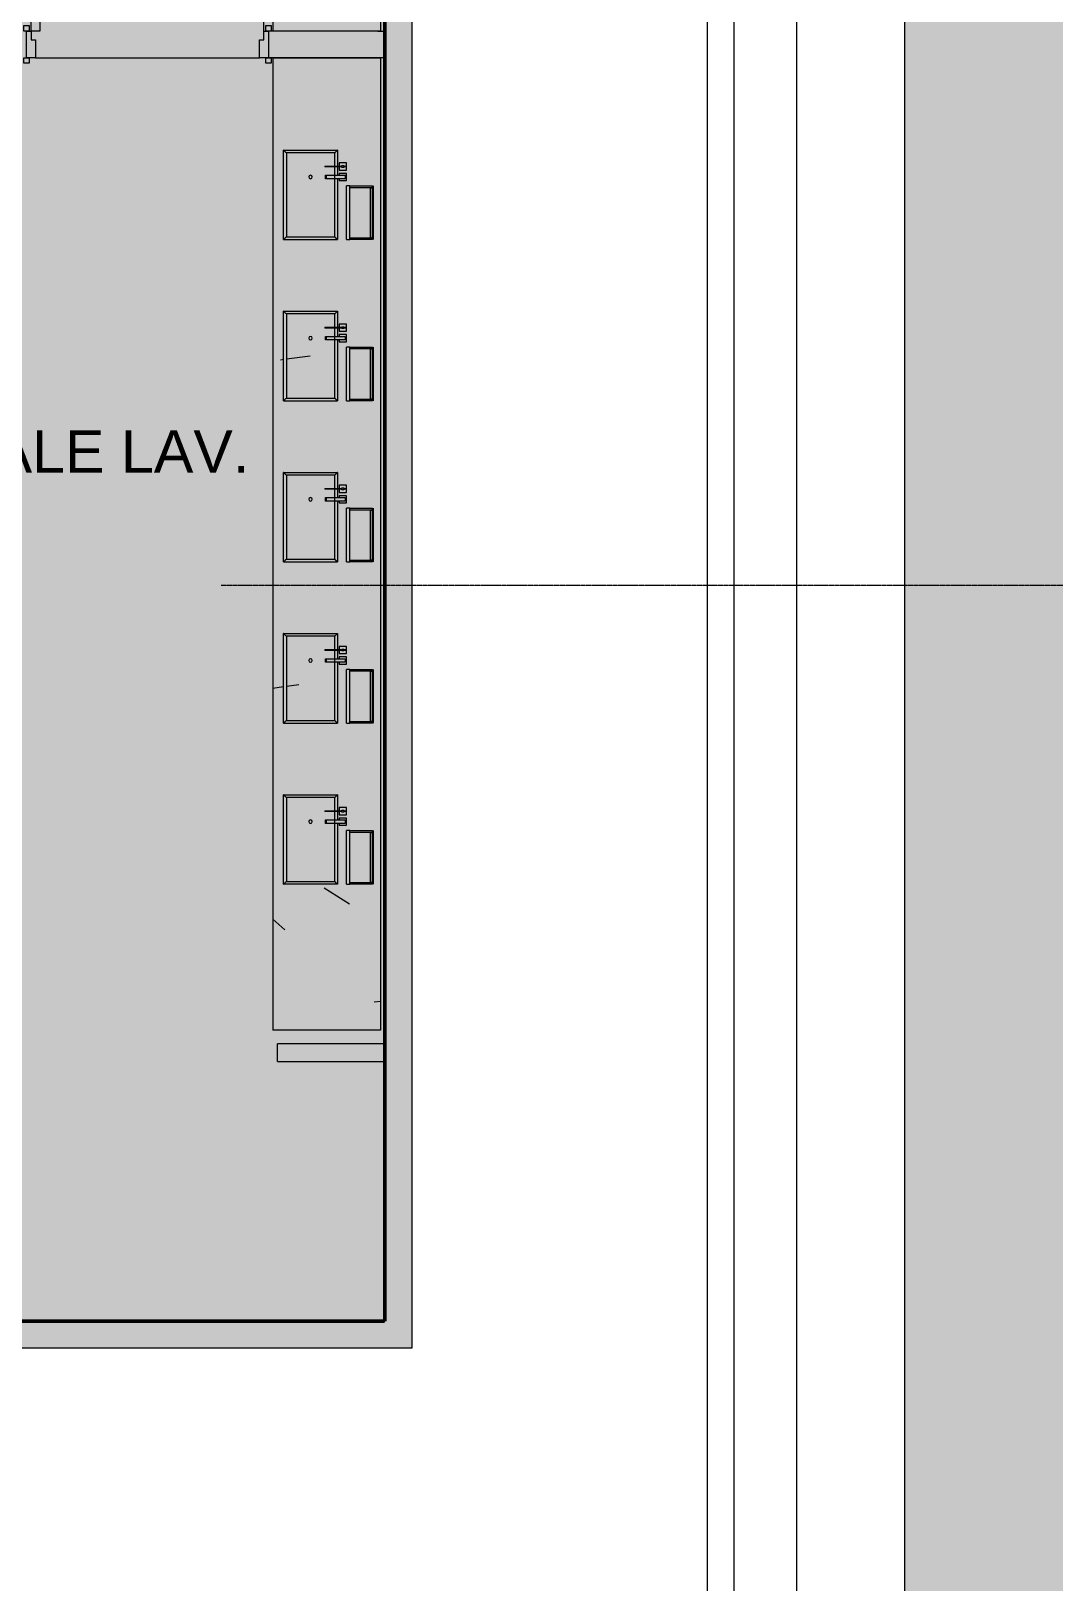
# Model space of a CAD drawing. Header units: millimetres. Extents: x 15878 to 679837, y -72324 to 391440.
# Drawn here: x 203357 to 209066, y 34341 to 43002 of the extents above; entities that cross this region are included whole.
import ezdxf

# ---------------------------------------------------------------- set-up
doc = ezdxf.new("R2010")
doc.units = ezdxf.units.MM
doc.linetypes.add('Demolished', pattern=[4.8, 3.2, -1.6])
doc.linetypes.add('Grid Line__1_200_', pattern=[10.5, 6, -1.5, 1.5, -1.5])
for name, color, linetype, lineweight in [('A-DETL', 90, 'Continuous', 5), ('A-DETL-GENF', 92, 'Continuous', 5), ('A-DOOR', 31, 'Continuous', 5), ('A-DOOR-FRAM', 31, 'Continuous', 5), ('A-FLOR', 192, 'Continuous', 5), ('A-GENM', 13, 'Continuous', 5), ('A-WALL', 113, 'Continuous', 5), ('A-WALL-PATT', 111, 'Continuous', 18), ('G-ANNO-TEXT', 231, 'Continuous', 5), ('S-GRID', 1, 'Continuous', 5)]:
    doc.layers.add(name, color=color, linetype=linetype, lineweight=lineweight)
doc.styles.add('Swis721 BT_2', font='swiss.ttf', dxfattribs={"height": 236.51772})
pattern_1 = [(50, (114192.5, 0), (3643.68, -318.78), [381, -4191]), (355, (114192.5, 0), (-704.86, 3821.14), [304.8, -3352.8]), (100.451, (114496, -26.6), (2938.85, 3502.33), [323.8, -3561.8]), (46.184, (114192.5, 1016), (5421.58, -840.86), [571.5, -6286.5]), (96.636, (114644.3, 946), (4748.05, 4948.55), [485.7, -5342.7]), (351.184, (114192.5, 1016), (4748.1, 4948.5), [457.2, -5029.2]), (21, (114700.5, 762), (3032.29, -2045.3), [381, -4191]), (326, (114700.5, 762), (1236.04, 3683.76), [304.8, -3352.8]), (71.451, (114953.2, 591.6), (4268.34, 1638.42), [323.8, -3561.8]), (37.5, (114192.5, 0), (61.772, 1691.1), [167.64, -3144.52, 167.64, -3235.96, -3365.5]), (37.5, (114192.5, 0), (61.772, 1691.1), [-6715.76, 167.64, -3197.86]), (7.5, (114192.5, 0), (1336.393, 2003.61), [167.64, -1772.92, 167.64, -3068.32, -1282.7]), (7.5, (114192.5, 0), (1336.393, 2003.61), [-5176.52, 167.64, -1115.06]), (327.5, (113059.7, 0), (2711.818, -114.579), [167.64, -1102.36, 167.64, -3794.76, -5257.8]), (327.5, (113059.7, 0), (2711.818, -114.579), [-5232.4, 167.64, -5090.16]), (317.5, (112551.7, 0), (2962.586, 508.533), [167.64, -1483.36, 167.64, -2463.8, -3733.8]), (317.5, (112551.7, 0), (2962.586, 508.533), [-4282.44, 167.64, -3566.16])]
pattern_2 = [(50, (114192.5, 0), (3643.68, -318.78), [381, -4191]), (355, (114192.5, 0), (-704.86, 3821.14), [304.8, -3352.8]), (100.451, (114496, -26.6), (2938.85, 3502.33), [323.8, -3561.8]), (46.184, (114192.5, 1016), (5421.58, -840.86), [571.5, -6286.5]), (96.636, (114644.3, 946), (4748.05, 4948.55), [485.7, -5342.7]), (351.184, (114192.5, 1016), (4748.1, 4948.5), [457.2, -5029.2]), (21, (114700.5, 762), (3032.29, -2045.3), [381, -4191]), (326, (114700.5, 762), (1236.04, 3683.76), [304.8, -3352.8]), (71.451, (114953.2, 591.6), (4268.34, 1638.42), [323.8, -3561.8]), (37.5, (114192.5, 0), (61.772, 1691.1), [167.64, -3144.52, 167.64, -3235.96, -3365.5]), (37.5, (114192.5, 0), (61.772, 1691.1), [-6715.76, 167.64, -3197.86]), (7.5, (114192.5, 0), (1336.393, 2003.61), [167.64, -1772.92, 167.64, -3068.32, -1282.7]), (7.5, (114192.5, 0), (1336.393, 2003.61), [-5176.52, 167.64, -1115.06]), (327.5, (113059.7, 0), (2711.818, -114.579), [167.64, -1102.36, 167.64, -3794.76, -5257.8]), (327.5, (113059.7, 0), (2711.818, -114.579), [-5232.4, 167.64, -5090.16]), (317.5, (112551.7, 0), (2962.586, 508.533), [167.64, -1483.36, 167.64, -2463.8, -3733.8]), (317.5, (112551.7, 0), (2962.586, 508.533), [-4282.44, 167.64, -3566.16])]

# ---------------------------------------------------------------- blocks, each defined once
blk = doc.blocks.new('DLN_Counter _ Cabinet - DLN_Counter _ Cabinet-15606095-G_F')
at = {"layer": 'A-GENM', "color": 253}
for p, q in [((-235, -255), (-235, -525)), ((235, -255), (-235, -255)), ((235, -525), (235, -255)), ((-235, -525), (235, -525))]:
    blk.add_line(p, q, dxfattribs=at)
blk = doc.blocks.new('DLN_Counter _ Cabinet - DLN_Counter _ Cabinet-15606093-G_F')
at = {"layer": 'A-GENM', "color": 253}
for p, q in [((-235, -255), (-235, -525)), ((235, -255), (-235, -255)), ((235, -525), (235, -255)), ((-235, -525), (235, -525))]:
    blk.add_line(p, q, dxfattribs=at)
blk = doc.blocks.new('DLN_Counter _ Cabinet - DLN_Counter _ Cabinet-15606096-G_F')
at = {"layer": 'A-GENM', "color": 253}
for p, q in [((-235, -255), (-235, -525)), ((235, -255), (-235, -255)), ((235, -525), (235, -255)), ((-235, -525), (235, -525))]:
    blk.add_line(p, q, dxfattribs=at)
blk = doc.blocks.new('DLN-Single Door__X01_ - _M08a_1300 x 2450 _WH_-16935548-G_F')
at = {"layer": 'A-DOOR', "color": 253}
for p, q in [((-650, 1375), (-600, 1375)), ((-650, 75), (-650, 1375)), ((-600, 1375), (-600, 75)), ((-690, 105), (-660, 105)), ((-690, 75), (-690, 105)), ((-660, 105), (-660, 75)), ((660, 75), (660, 105)), ((660, 105), (690, 105)), ((690, 105), (690, 75)), ((-675, 75), (-690, 75)), ((-660, 75), (-675, 75)), ((-600, 75), (-650, 75)), ((675, 75), (660, 75)), ((690, 75), (675, 75)), ((-690, -75), (-675, -75)), ((-690, -105), (-690, -75)), ((-675, -75), (-660, -75)), ((-660, -75), (-660, -105)), ((660, -105), (660, -75)), ((660, -75), (675, -75)), ((675, -75), (690, -75)), ((690, -75), (690, -105)), ((-660, -105), (-690, -105)), ((690, -105), (660, -105))]:
    blk.add_line(p, q, dxfattribs=at)
blk.add_arc((-650, 75), 1300, 359.5, 90, dxfattribs=at)
at = {"layer": 'A-DOOR-FRAM', "color": 253}
for p, q in [((-675, 75), (-650, 75)), ((-675, -75), (-675, 75)), ((-650, 75), (-650, 25)), ((-650, 25), (-625, 25)), ((-625, 25), (-625, -75)), ((625, 25), (650, 25)), ((625, -75), (625, 25)), ((650, 75), (675, 75)), ((650, 25), (650, 75)), ((675, 75), (675, -75)), ((-625, -75), (-675, -75)), ((675, -75), (625, -75))]:
    blk.add_line(p, q, dxfattribs=at)

msp = doc.modelspace()

# ---------------------------------------------------------------- hatches: boundary and pattern name
at = {"layer": 'A-DETL-GENF'}
h = msp.add_hatch(dxfattribs=at)
h.set_pattern_fill('FP_3633', color=8, style=0, pattern_type=2)
h.set_pattern_definition([(45, (114192.5, 0), (6e-14, 898.0256), [635, -635]), (45, (114024.15, 168.4), (6e-14, 898.0256), [635, -635]), (45, (113855.8, 336.75), (6e-14, 898.0256), [635, -635]), (135, (113855.8, 449), (-898.0256, 6e-14), [635, -635]), (135, (114024.15, 617.4), (-898.0256, 6e-14), [635, -635]), (135, (114192.5, 785.8), (-898.0256, 6e-14), [635, -635])])
h.paths.add_polyline_path([(170890.5, -16015.2), (171567.7, -16013), (172244.8, -16003.5), (173080.3, -15983.7), (174321.5, -15939.7), (174750.7, -15922), (175977.1, -15857.8), (176523.4, -15826), (177632.8, -15749.7), (178023.6, -15719.6), (178637.6, -15664.9), (179288.5, -15598.4), (179863.3, -15533), (180944.2, -15392.9), (181207.3, -15356.9), (181877.8, -15257.8), (182599.8, -15142.1), (183152.4, -15046.1), (183755.8, -14930.5), (184357.1, -14804.4), (184956.1, -14668), (185911.2, -14429.1), (186374.3, -14306.2), (186931.2, -14151.1), (187583.9, -13958.3), (188249.3, -13751.4), (189222.5, -13429.9), (189571.5, -13311.1), (190228.1, -13077.9), (190878.2, -12834.9), (191345.2, -12653.3), (191898.7, -12428.1), (192533.9, -12156.9), (193286.4, -11825.2), (194401.7, -11314.3), (194948.8, -11058), (195845.2, -10622.2), (196402.8, -10343.8), (197500.9, -9772.5), (197855.2, -9585), (198584.5, -9191.3), (199310.3, -8791.4), (200144.7, -8322.4), (200872.8, -7906.1), (202056.3, -7211.5), (202460.5, -6963.3), (202861.5, -6709.8), (204123.5, -5894.6), (204988.5, -5330.5), (206318.8, -4447.5), (206629, -4226.1), (206933.9, -3997.6), (207434.9, -3598.3), (207941.5, -3186.3), (209090.6, -2225.7), (209340.5, -2014.2), (210031.5, -1418.1), (210200.5, -1264), (210362.3, -1102.4), (210516.7, -933.7), (210663.3, -758.2), (210801.8, -576.2), (210931.9, -388.2), (211053.4, -194.4), (211166.1, 4.6), (211358.4, 374.1), (211541.4, 748.2), (211715, 1126.8), (211879.1, 1509.6), (212033.6, 1896.4), (212178.4, 2286.9), (212381.5, 2897.1), (212438.5, 3078.2), (212483.7, 4757.5), (212386.2, 5262.9), (212284.1, 5889), (212228.2, 6280.1), (212147.4, 7011), (212115.3, 7385), (212102.9, 7594.9), (212098.2, 7886.4), (212106.2, 8177.8), (212131.1, 8506.9), (212177.1, 8880.9), (212393.8, 10376.9), (212509.4, 11124.8), (212634.2, 11900), (212700.3, 12246.8), (212788.5, 12620.8), (212891, 12994.8), (213213.7, 14116.7), (213438, 14864.7), (213643.7, 15526.3), (213795.9, 15986.6), (213925.8, 16360.6), (214060.3, 16734.6), (214616.9, 18230.6), (214902.3, 18978.5), (215299.3, 19979.2), (215501.9, 20474.5), (215976.9, 21596.4), (216302.7, 22344.4), (216810.5, 23466.4), (217159.9, 24214.3), (217523.9, 24962.3), (217782.8, 25475), (218099.8, 26084.3), (218298.1, 26458.3), (218705, 27206.2), (219124.7, 27954.2), (219438.5, 28493.8), (219570.5, 28718), (220019.3, 29450.1), (220494.1, 30198.1), (220737.4, 30572.1), (221238.8, 31320.1), (221508.1, 31713), (222025.2, 32442), (222366.7, 32911.7), (222864.2, 33564), (223163.8, 33941.1), (223577.7, 34442.1), (223991.6, 34924.1), (224441.6, 35433.9), (225773.4, 36929.9), (226108, 37303.8), (226497.1, 37729.2), (226900.3, 38154.3), (228262.7, 39547.8), (228615, 39921.7), (228960.1, 40295.7), (229041.9, 40388.7), (229259.8, 40669.7), (229372.5, 40831.6), (229506.5, 41043.7), (229562.8, 41137.7), (229710, 41417.7), (229893.4, 41791.7), (230066.7, 42165.7), (230231.4, 42542), (230399.3, 42951.4), (230614.3, 43524), (230706, 43781.5), (230780, 44035.6), (230810.6, 44162.1), (230850.8, 44409.6), (230867, 44552.8), (230876.3, 44783.6), (230874.3, 44947.5), (230857.6, 45157.5), (230832.4, 45340), (230775, 45640.8), (230705.7, 45939.1), (230610.5, 46279.5), (230486.3, 46653.5), (230428.2, 46814.4), (230312.9, 47098.1), (230174.2, 47401.5), (229980.3, 47775.4), (229901.1, 47918.8), (229742.6, 48180.9), (229372.5, 49189.1), (229205.3, 49661.9), (228954.5, 50408.7), (228715.6, 51159.4), (228610.7, 51515.3), (228511.5, 51889.3), (228422.6, 52263.3), (227843, 54881.2), (227691.3, 55629.1), (227675, 55714.3), (227609.9, 56116.2), (227556.7, 56519.7), (227453.5, 57499.1), (227403.7, 57873.1), (227345.4, 58247.1), (227265.9, 58681), (227191.1, 58995), (227152.8, 59133.1), (227073.6, 59369), (226994.8, 59571.6), (226889, 59804.6), (226793.5, 59991.9), (226677.2, 60193.9), (226570.1, 60358.1), (226453.4, 60515.6), (226327.4, 60665.8), (226132, 60865), (226049.5, 60942.2), (225898.6, 61067.3), (225654.9, 61238.9), (225566.7, 61296.5), (225387.7, 61401.4), (225203.8, 61497.6), (224946.5, 61612.9), (224819.4, 61664.4), (224627.7, 61731.8), (223991.6, 61927.7), (223829.7, 61986.9), (223577.7, 62088.1), (223464.5, 62136.2), (223163.8, 62281.2), (223005.2, 62363.6), (222749.8, 62510.5), (222335.9, 62765.3), (221976.4, 62997.9), (221103.7, 63595.1), (220617.8, 63914), (220125.5, 64223.1), (219874, 64370.2), (219616.4, 64506.5), (219353.3, 64631.7), (219024.6, 64769), (218469.6, 64978.8), (218144, 65095.2), (217667.3, 65252.5), (217186.8, 65397.9), (216890.5, 65300.3), (216500.8, 65165.3), (216020.3, 64978.8), (215713.2, 64850.2), (215359, 64689.8), (214988.7, 64508.3), (214624.1, 64315.6), (214265.5, 64111.8), (213913.3, 63897.2), (213567.9, 63671.9), (213229.5, 63436.1), (212898.4, 63190.2), (212575.1, 62934.2), (212259.7, 62668.5), (211952.5, 62393.3), (211653.9, 62108.8), (211364.1, 61815.3), (211083.5, 61513.1), (210746.2, 61122.2), (210550.5, 60883.7), (210250.8, 60491), (210056.9, 60223), (209825.5, 59881.6), (209604.6, 59533.3), (209394.5, 59178.5), (209195.3, 58817.3), (209007.2, 58450.3), (208830.4, 58077.7), (208665.1, 57699.9), (208511.4, 57317.1), (208369.5, 56929.9), (208239.4, 56538.5), (208121.4, 56143.4), (208015.5, 55744.8), (207921.8, 55343.1), (207840.5, 54938.8), (207771.5, 54532.2), (207715, 54123.7), (207671, 53713.6), (207639.5, 53302.4), (207620.6, 52890.4), (207614.3, 52478), (207614.3, 49396.7), (208231.8, 49396.7), (208231.8, 30557.5), (206831.8, 30557.5), (206831.8, 4657.5), (194081.8, 4657.5), (194081.8, -8642.5), (181019.3, -8642.5), (181019.3, -8372.7), (172324.6, -8206.3), (166381.2, -9193.4), (166043.1, -9271.6), (165813.7, -9332.6), (165534.4, -9418.5), (165215.3, -9532.1), (164986.6, -9622.1), (164719.1, -9739.5), (164387.4, -9903.9), (164198.4, -10004.8), (163946.1, -10152.3), (163699.7, -10309.4), (163115.7, -10716.4), (162731.8, -10967.7), (162317.9, -11219.8), (161903.9, -11453.9), (161675.8, -11577.3), (161301.1, -11766.2), (160921.1, -11944.3), (160536.2, -12111.4), (160146.6, -12267.3), (159680.4, -12436.3), (159354.8, -12545.3), (158953.3, -12667.2), (158412.3, -12810.3), (158140.5, -12875.9), (157729.9, -12962.7), (157317.1, -13037.7), (156902.2, -13100.7), (156485.7, -13151.8), (156067.9, -13190.9), (155649.1, -13218), (155852.5, -13362.2), (156168.9, -13558.2), (156278.2, -13621.3), (156499.6, -13735.6), (156726.2, -13839.6), (156957.3, -13932.8), (157984.4, -14306.2), (158314.6, -14422.9), (158998.1, -14654.1), (159684.7, -14875.9), (160374.2, -15088.5), (160673.2, -15173.3), (161076.1, -15270.5), (161278.6, -15314.3), (161584.3, -15370.5), (161891.6, -15416.9), (162751.6, -15529.3), (163612.5, -15634.5), (164474.2, -15732.3), (165768.5, -15862.8), (166200.9, -15895.4), (166633.7, -15920.7), (167067, -15938.6), (168115.6, -15969.7), (169164.4, -15993.6), (170213.3, -16010.4)], flags=0)
at = {"layer": 'A-DETL-GENF', "transparency": 33554585}
h = msp.add_hatch(color=253, dxfattribs=at)
h.paths.add_polyline_path([(193031.8, 30457.5), (193031.8, 31607.5), (195106.8, 31607.5), (195106.8, 34107.5), (202306.8, 34107.5), (202306.8, 35797.5), (205331.8, 35797.5), (205331.8, 52007.5), (202831.8, 52007.5), (202831.8, 51406.3), (202231.8, 51406.3), (202231.8, 48337.5), (196081.8, 48337.5), (196081.8, 52057.5), (193181.8, 52057.5), (193181.8, 49957.5), (189481.8, 49957.5), (189481.8, 52057.5), (177431.8, 52057.5), (177431.8, 45607.5), (166981.8, 45607.5), (166981.8, 31607.5), (190881.8, 31607.5), (190881.8, 30457.5)], flags=0)
h.paths.add_polyline_path([(178081.8, 39607.5), (177481.8, 39607.5), (177481.8, 40207.5), (178081.8, 40207.5)], flags=0)
h.paths.add_polyline_path([(199881.8, 39607.5), (199881.8, 40207.5), (200481.8, 40207.5), (200481.8, 39607.5), (199984.4, 39607.5)], flags=0)
h.paths.add_polyline_path([(189481.8, 39607.5), (189481.8, 40207.5), (190081.8, 40207.5), (190081.8, 39607.5)], flags=0)
h.paths.add_polyline_path([(178081.8, 51407.5), (177481.8, 51407.5), (177481.8, 52007.5), (178081.8, 52007.5), (178081.8, 51515.3)], flags=0)
at = {"layer": 'A-GENM'}
h = msp.add_hatch(dxfattribs=at)
h.set_pattern_fill('FP_1992', color=253, style=0, pattern_type=2)
h.set_pattern_definition(pattern_1)
h.paths.add_polyline_path([(204766.8, 40937.5), (204766.8, 41437.5), (205066.8, 41437.5), (205066.8, 41348.7), (205076.8, 41348.7), (205076.8, 41366.2), (205116.8, 41366.2), (205116.8, 41326.2), (205076.8, 41326.2), (205076.8, 41343.7), (205066.8, 41343.7), (205066.8, 41297.5), (205076.8, 41297.5), (205076.8, 41307.5), (205116.8, 41307.5), (205116.8, 41267.5), (205076.8, 41267.5), (205076.8, 41277.5), (205066.8, 41277.5), (205066.8, 40937.5), (205116.8, 40937.5), (205116.8, 41237.5), (205266.8, 41237.5), (205266.8, 40937.5), (205306.8, 40937.5), (205306.8, 41837.5), (204706.8, 41837.5), (204706.8, 40937.5)], flags=0)
h = msp.add_hatch(dxfattribs=at)
h.set_pattern_fill('FP_1984', color=253, style=0, pattern_type=2)
h.set_pattern_definition(pattern_2)
h.paths.add_polyline_path([(204951.4, 40952.5), (205051.8, 40952.5), (205051.8, 41277.5), (205006, 41277.5), (205006, 41297.5), (205051.8, 41297.5), (205051.8, 41343.7), (205051.8, 41348.7), (205051.8, 41422.5), (204781.8, 41417.7), (204781.8, 40952.5)], flags=0)
h.paths.add_polyline_path([(204916.8, 41277.5), (204908.2, 41282.5), (204908.2, 41292.5), (204916.8, 41297.5), (204925.5, 41292.5), (204925.5, 41282.5), (204919.4, 41277.8)], flags=0)
h = msp.add_hatch(dxfattribs=at)
h.set_pattern_fill('FP_1992', color=253, style=0, pattern_type=2)
h.set_pattern_definition(pattern_1)
h.paths.add_polyline_path([(204766.8, 39137.5), (204766.8, 39637.5), (205066.8, 39637.5), (205066.8, 39548.7), (205076.8, 39548.7), (205076.8, 39566.2), (205116.8, 39566.2), (205116.8, 39526.2), (205076.8, 39526.2), (205076.8, 39543.7), (205066.8, 39543.7), (205066.8, 39497.5), (205076.8, 39497.5), (205076.8, 39507.5), (205116.8, 39507.5), (205116.8, 39467.5), (205076.8, 39467.5), (205076.8, 39477.5), (205066.8, 39477.5), (205066.8, 39137.5), (205116.8, 39137.5), (205116.8, 39437.5), (205266.8, 39437.5), (205266.8, 39137.5), (205306.8, 39137.5), (205306.8, 40037.5), (204706.8, 40037.5), (204706.8, 39137.5)], flags=0)
h = msp.add_hatch(dxfattribs=at)
h.set_pattern_fill('FP_1984', color=253, style=0, pattern_type=2)
h.set_pattern_definition(pattern_2)
h.paths.add_polyline_path([(205051.8, 39152.5), (205051.8, 39477.5), (205006, 39477.5), (205006, 39497.5), (205051.8, 39497.5), (205051.8, 39543.7), (205051.8, 39548.7), (205051.8, 39622.5), (204781.8, 39622.5), (204781.8, 39152.5), (204951.4, 39152.5)], flags=0)
h.paths.add_polyline_path([(204916.8, 39477.5), (204908.2, 39482.5), (204908.2, 39492.5), (204916.8, 39497.5), (204925.5, 39492.5), (204925.5, 39482.5), (204919.4, 39477.8)], flags=0)
h = msp.add_hatch(dxfattribs=at)
h.set_pattern_fill('FP_1992', color=253, style=0, pattern_type=2)
h.set_pattern_definition(pattern_1)
h.paths.add_polyline_path([(204706.8, 37422.5), (205306.8, 37422.5), (205306.8, 39137.5), (204706.8, 39137.5), (204706.8, 38051.8)], flags=0)
h.paths.add_polyline_path([(204766.8, 38237.5), (204766.8, 38737.5), (205066.8, 38737.5), (205066.8, 38648.7), (205076.8, 38648.7), (205076.8, 38666.2), (205116.8, 38666.2), (205116.8, 38626.2), (205076.8, 38626.2), (205076.8, 38643.7), (205066.8, 38643.7), (205066.8, 38597.5), (205076.8, 38597.5), (205076.8, 38607.5), (205116.8, 38607.5), (205116.8, 38567.5), (205076.8, 38567.5), (205076.8, 38577.5), (205066.8, 38577.5), (205066.8, 38237.5), (204951.4, 38237.5)], flags=0)
h.paths.add_polyline_path([(205116.8, 38237.5), (205116.8, 38537.5), (205266.8, 38537.5), (205261.8, 38237.5), (205136.8, 38237.5)], flags=0)
at = {"layer": 'A-WALL-PATT', "transparency": 33554432}
for points in [[(205331.8, 35647.5), (205481.8, 35647.5), (205481.8, 48832.7), (205331.8, 48832.7), (205331.8, 35797.5)], [(204123.5, 35647.5), (205331.8, 35647.5), (205331.8, 35797.5), (202306.8, 35797.5), (202306.8, 35647.5), (202456.8, 35647.5)]]:
    msp.add_hatch(color=53, dxfattribs=at).paths.add_polyline_path(points, flags=0)

# ---------------------------------------------------------------- linework, layer by layer
at = {"layer": 'A-DETL', "linetype": 'Demolished', "lineweight": 50}
for p, q in [((205331.8, 35797.5), (205331.8, 52007.5)), ((202306.8, 35797.5), (205331.8, 35797.5))]:
    msp.add_line(p, q, dxfattribs=at)
at = {"layer": 'A-FLOR'}
for p, q in [((205481.8, 48727.7), (205481.8, 35647.5)), ((205291.8, 43002.5), (205331.8, 43002.5)), ((203381.8, 42852.5), (204631.8, 42852.5)), ((205331.8, 42852.5), (205306.8, 42852.5)), ((205331.8, 35797.5), (205331.8, 42852.5)), ((202306.8, 35797.5), (205331.8, 35797.5))]:
    msp.add_line(p, q, dxfattribs=at)
at = {"layer": 'A-GENM', "color": 253}
for p, q in [((204706.8, 43982.5), (204706.8, 43002.5)), ((205306.8, 43982.5), (205306.8, 43002.5)), ((204726.8, 43002.5), (204706.8, 43002.5)), ((205306.8, 43002.5), (204706.8, 43002.5)), ((205106.8, 43002.5), (204726.8, 43002.5)), ((205106.8, 43002.5), (204726.8, 43002.5)), ((205276.8, 43002.5), (205106.8, 43002.5)), ((205306.8, 43002.5), (205276.8, 43002.5)), ((205291.8, 43002.5), (205276.8, 43002.5)), ((204706.8, 42852.5), (205306.8, 42852.5)), ((204706.8, 42852.5), (204706.8, 41837.5)), ((205306.8, 42852.5), (205306.8, 41837.5)), ((204766.8, 41837.5), (204766.8, 42337.5)), ((204766.8, 42337.5), (205066.8, 42337.5)), ((205066.8, 42337.5), (205066.8, 42248.7)), ((205116.8, 42266.2), (205076.8, 42266.2)), ((205076.8, 42266.2), (205076.8, 42248.7)), ((205116.8, 42226.2), (205116.8, 42266.2)), ((204996.8, 42248.7), (204996.8, 42243.7)), ((204996.8, 42248.7), (205091.8, 42248.7)), ((205091.8, 42243.7), (204996.8, 42243.7)), ((205000.8, 42197.5), (205006, 42197.5)), ((205000.8, 42177.5), (205000.8, 42197.5)), ((205006, 42197.5), (205109.3, 42197.5)), ((205006, 42177.5), (205006, 42197.5)), ((205066.8, 42243.7), (205066.8, 42197.5)), ((205076.8, 42243.7), (205076.8, 42226.2)), ((205076.8, 42226.2), (205116.8, 42226.2)), ((205116.8, 42207.5), (205076.8, 42207.5)), ((205076.8, 42207.5), (205076.8, 42197.5)), ((205091.8, 42251.2), (205101.8, 42251.2)), ((205091.8, 42241.2), (205091.8, 42251.2)), ((205091.8, 42243.7), (205091.8, 42248.7)), ((205101.8, 42241.2), (205091.8, 42241.2)), ((205101.8, 42251.2), (205101.8, 42241.2)), ((205101.8, 42248.7), (205111.8, 42248.7)), ((205101.8, 42248.7), (205101.8, 42243.7)), ((205111.8, 42243.7), (205101.8, 42243.7)), ((205109.3, 42197.5), (205109.3, 42177.5)), ((205111.8, 42243.7), (205111.8, 42248.7)), ((205116.8, 42167.5), (205116.8, 42207.5)), ((205006, 42177.5), (205000.8, 42177.5)), ((205109.3, 42177.5), (205006, 42177.5)), ((205066.8, 42177.5), (205066.8, 41837.5)), ((205076.8, 42177.5), (205076.8, 42167.5)), ((205076.8, 42167.5), (205116.8, 42167.5)), ((205136.8, 42137.5), (205116.8, 42137.5)), ((205116.8, 41837.5), (205116.8, 42137.5)), ((205136.8, 42137.5), (205261.8, 42137.5)), ((205136.8, 42127.5), (205136.8, 42137.5)), ((205136.8, 41837.5), (205136.8, 42137.5)), ((205261.8, 42127.5), (205136.8, 42127.5)), ((205251.8, 42127.5), (205261.8, 42127.5)), ((205251.8, 41847.5), (205251.8, 42127.5)), ((205261.8, 42127.5), (205261.8, 42137.5)), ((205261.8, 41847.5), (205261.8, 42127.5)), ((205266.8, 42137.5), (205266.8, 41837.5)), ((204706.8, 41837.5), (204706.8, 40937.5)), ((204766.8, 41837.5), (205066.8, 41837.5)), ((205116.8, 41837.5), (205136.8, 41837.5)), ((205136.8, 41847.5), (205261.8, 41847.5)), ((205136.8, 41837.5), (205136.8, 41847.5)), ((205261.8, 41837.5), (205136.8, 41837.5)), ((205261.8, 41847.5), (205251.8, 41847.5)), ((205261.8, 41837.5), (205261.8, 41847.5)), ((205306.8, 41837.5), (205306.8, 40937.5)), ((204766.8, 40937.5), (204766.8, 41437.5)), ((204766.8, 41437.5), (205066.8, 41437.5)), ((205066.8, 41437.5), (205066.8, 41348.7)), ((204996.8, 41348.7), (204996.8, 41343.7)), ((204996.8, 41348.7), (205091.8, 41348.7)), ((205091.8, 41343.7), (204996.8, 41343.7)), ((205066.8, 41343.7), (205066.8, 41297.5)), ((205116.8, 41366.2), (205076.8, 41366.2)), ((205076.8, 41366.2), (205076.8, 41348.7)), ((205076.8, 41343.7), (205076.8, 41326.2)), ((205076.8, 41326.2), (205116.8, 41326.2)), ((205091.8, 41351.2), (205101.8, 41351.2)), ((205091.8, 41341.2), (205091.8, 41351.2)), ((205091.8, 41343.7), (205091.8, 41348.7)), ((205101.8, 41341.2), (205091.8, 41341.2)), ((205101.8, 41351.2), (205101.8, 41341.2)), ((205101.8, 41348.7), (205111.8, 41348.7)), ((205101.8, 41348.7), (205101.8, 41343.7)), ((205111.8, 41343.7), (205101.8, 41343.7)), ((205111.8, 41343.7), (205111.8, 41348.7)), ((205116.8, 41326.2), (205116.8, 41366.2)), ((205000.8, 41297.5), (205006, 41297.5)), ((205000.8, 41277.5), (205000.8, 41297.5)), ((205006, 41277.5), (205000.8, 41277.5)), ((205006, 41297.5), (205109.3, 41297.5)), ((205006, 41277.5), (205006, 41297.5)), ((205109.3, 41277.5), (205006, 41277.5)), ((205066.8, 41277.5), (205066.8, 40937.5)), ((205116.8, 41307.5), (205076.8, 41307.5)), ((205076.8, 41307.5), (205076.8, 41297.5)), ((205076.8, 41277.5), (205076.8, 41267.5)), ((205076.8, 41267.5), (205116.8, 41267.5)), ((205109.3, 41297.5), (205109.3, 41277.5)), ((205116.8, 41267.5), (205116.8, 41307.5)), ((205136.8, 41237.5), (205116.8, 41237.5)), ((205116.8, 40937.5), (205116.8, 41237.5)), ((205136.8, 41237.5), (205261.8, 41237.5)), ((205136.8, 41227.5), (205136.8, 41237.5)), ((205136.8, 40937.5), (205136.8, 41237.5)), ((205261.8, 41227.5), (205136.8, 41227.5)), ((205251.8, 41227.5), (205261.8, 41227.5)), ((205251.8, 40947.5), (205251.8, 41227.5)), ((205261.8, 41227.5), (205261.8, 41237.5)), ((205261.8, 40947.5), (205261.8, 41227.5)), ((205266.8, 41237.5), (205266.8, 40937.5)), ((204706.8, 40937.5), (204706.8, 40037.5)), ((204766.8, 40937.5), (205066.8, 40937.5)), ((205116.8, 40937.5), (205136.8, 40937.5)), ((205136.8, 40947.5), (205261.8, 40947.5)), ((205136.8, 40937.5), (205136.8, 40947.5)), ((205261.8, 40937.5), (205136.8, 40937.5)), ((205261.8, 40947.5), (205251.8, 40947.5)), ((205261.8, 40937.5), (205261.8, 40947.5)), ((205306.8, 40937.5), (205306.8, 40037.5)), ((204766.8, 40037.5), (204766.8, 40537.5)), ((204766.8, 40537.5), (205066.8, 40537.5)), ((205066.8, 40537.5), (205066.8, 40448.7)), ((204996.8, 40448.7), (205091.8, 40448.7)), ((204996.8, 40448.7), (204996.8, 40443.7)), ((205116.8, 40466.2), (205076.8, 40466.2)), ((205076.8, 40466.2), (205076.8, 40448.7)), ((205091.8, 40451.2), (205101.8, 40451.2)), ((205091.8, 40441.2), (205091.8, 40451.2)), ((205091.8, 40443.7), (205091.8, 40448.7)), ((205101.8, 40451.2), (205101.8, 40441.2)), ((205101.8, 40448.7), (205111.8, 40448.7)), ((205101.8, 40448.7), (205101.8, 40443.7)), ((205111.8, 40443.7), (205111.8, 40448.7)), ((205116.8, 40426.2), (205116.8, 40466.2)), ((205091.8, 40443.7), (204996.8, 40443.7)), ((205000.8, 40397.5), (205006, 40397.5)), ((205000.8, 40377.5), (205000.8, 40397.5)), ((205006, 40377.5), (205000.8, 40377.5)), ((205006, 40397.5), (205109.3, 40397.5)), ((205006, 40377.5), (205006, 40397.5)), ((205109.3, 40377.5), (205006, 40377.5)), ((205066.8, 40443.7), (205066.8, 40397.5)), ((205066.8, 40377.5), (205066.8, 40037.5)), ((205076.8, 40444.5), (205076.8, 40426.2)), ((205076.8, 40426.2), (205116.8, 40426.2)), ((205116.8, 40407.5), (205076.8, 40407.5)), ((205076.8, 40407.5), (205076.8, 40397.5)), ((205076.8, 40377.5), (205076.8, 40367.5)), ((205076.8, 40367.5), (205116.8, 40367.5)), ((205101.8, 40441.2), (205091.8, 40441.2)), ((205111.8, 40443.7), (205101.8, 40443.7)), ((205109.3, 40397.5), (205109.3, 40377.5)), ((205116.8, 40367.5), (205116.8, 40407.5)), ((205136.8, 40337.5), (205116.8, 40337.5)), ((205116.8, 40037.5), (205116.8, 40337.5)), ((205136.8, 40337.5), (205261.8, 40337.5)), ((205136.8, 40327.5), (205136.8, 40337.5)), ((205136.8, 40037.5), (205136.8, 40337.5)), ((205261.8, 40327.5), (205136.8, 40327.5)), ((205251.8, 40327.5), (205261.8, 40327.5)), ((205251.8, 40047.5), (205251.8, 40327.5)), ((205261.8, 40327.5), (205261.8, 40337.5)), ((205261.8, 40047.5), (205261.8, 40327.5)), ((205266.8, 40337.5), (205266.8, 40037.5)), ((204706.8, 40037.5), (204706.8, 39137.5)), ((204766.8, 40037.5), (205066.8, 40037.5)), ((205116.8, 40037.5), (205136.8, 40037.5)), ((205136.8, 40047.5), (205261.8, 40047.5)), ((205136.8, 40037.5), (205136.8, 40047.5)), ((205261.8, 40037.5), (205136.8, 40037.5)), ((205261.8, 40047.5), (205251.8, 40047.5)), ((205261.8, 40037.5), (205261.8, 40047.5)), ((205306.8, 40037.5), (205306.8, 39137.5)), ((204766.8, 39137.5), (204766.8, 39637.5)), ((204766.8, 39637.5), (205066.8, 39637.5)), ((205066.8, 39637.5), (205066.8, 39548.7)), ((204996.8, 39548.7), (204996.8, 39543.7)), ((204996.8, 39548.7), (205091.8, 39548.7)), ((205091.8, 39543.7), (204996.8, 39543.7)), ((205000.8, 39497.5), (205006, 39497.5)), ((205000.8, 39477.5), (205000.8, 39497.5)), ((205006, 39497.5), (205109.3, 39497.5)), ((205006, 39477.5), (205006, 39497.5)), ((205066.8, 39543.7), (205066.8, 39497.5)), ((205116.8, 39566.2), (205076.8, 39566.2)), ((205076.8, 39566.2), (205076.8, 39548.7)), ((205076.8, 39543.7), (205076.8, 39526.2)), ((205076.8, 39526.2), (205116.8, 39526.2)), ((205116.8, 39507.5), (205076.8, 39507.5)), ((205076.8, 39507.5), (205076.8, 39497.5)), ((205091.8, 39551.2), (205101.8, 39551.2)), ((205091.8, 39541.2), (205091.8, 39551.2)), ((205091.8, 39543.7), (205091.8, 39548.7)), ((205101.8, 39541.2), (205091.8, 39541.2)), ((205101.8, 39551.2), (205101.8, 39541.2)), ((205101.8, 39548.7), (205111.8, 39548.7)), ((205101.8, 39548.7), (205101.8, 39543.7)), ((205111.8, 39543.7), (205101.8, 39543.7)), ((205109.3, 39497.5), (205109.3, 39477.5)), ((205111.8, 39543.7), (205111.8, 39548.7)), ((205116.8, 39526.2), (205116.8, 39566.2)), ((205116.8, 39467.5), (205116.8, 39507.5)), ((205006, 39477.5), (205000.8, 39477.5)), ((205109.3, 39477.5), (205006, 39477.5)), ((205066.8, 39477.5), (205066.8, 39137.5)), ((205076.8, 39477.5), (205076.8, 39467.5)), ((205076.8, 39467.5), (205116.8, 39467.5)), ((205136.8, 39437.5), (205116.8, 39437.5)), ((205116.8, 39137.5), (205116.8, 39437.5)), ((205136.8, 39437.5), (205261.8, 39437.5)), ((205136.8, 39427.5), (205136.8, 39437.5)), ((205136.8, 39137.5), (205136.8, 39437.5)), ((205261.8, 39427.5), (205136.8, 39427.5)), ((205251.8, 39427.5), (205261.8, 39427.5)), ((205251.8, 39147.5), (205251.8, 39427.5)), ((205261.8, 39427.5), (205261.8, 39437.5)), ((205261.8, 39147.5), (205261.8, 39427.5)), ((205266.8, 39437.5), (205266.8, 39137.5)), ((204706.8, 39137.5), (204706.8, 37422.5)), ((204766.8, 39137.5), (205066.8, 39137.5)), ((205116.8, 39137.5), (205136.8, 39137.5)), ((205136.8, 39147.5), (205261.8, 39147.5)), ((205136.8, 39137.5), (205136.8, 39147.5)), ((205261.8, 39137.5), (205136.8, 39137.5)), ((205261.8, 39147.5), (205251.8, 39147.5)), ((205261.8, 39137.5), (205261.8, 39147.5)), ((205306.8, 39137.5), (205306.8, 37422.5)), ((204766.8, 38737.5), (205066.8, 38737.5)), ((204766.8, 38237.5), (204766.8, 38737.5)), ((205066.8, 38737.5), (205066.8, 38648.7)), ((204996.8, 38648.7), (205091.8, 38648.7)), ((204996.8, 38648.7), (204996.8, 38643.7)), ((205091.8, 38643.7), (204996.8, 38643.7)), ((205066.8, 38643.7), (205066.8, 38597.5)), ((205116.8, 38666.2), (205076.8, 38666.2)), ((205076.8, 38666.2), (205076.8, 38648.7)), ((205076.8, 38644.5), (205076.8, 38626.2)), ((205091.8, 38651.2), (205101.8, 38651.2)), ((205091.8, 38641.2), (205091.8, 38651.2)), ((205091.8, 38643.7), (205091.8, 38648.7)), ((205101.8, 38641.2), (205091.8, 38641.2)), ((205101.8, 38651.2), (205101.8, 38641.2)), ((205101.8, 38648.7), (205111.8, 38648.7)), ((205101.8, 38648.7), (205101.8, 38643.7)), ((205111.8, 38643.7), (205101.8, 38643.7)), ((205111.8, 38643.7), (205111.8, 38648.7)), ((205116.8, 38626.2), (205116.8, 38666.2)), ((205000.8, 38597.5), (205006, 38597.5)), ((205000.8, 38577.5), (205000.8, 38597.5)), ((205006, 38577.5), (205000.8, 38577.5)), ((205006, 38597.5), (205109.3, 38597.5)), ((205006, 38577.5), (205006, 38597.5)), ((205109.3, 38577.5), (205006, 38577.5)), ((205066.8, 38577.5), (205066.8, 38237.5)), ((205076.8, 38626.2), (205116.8, 38626.2)), ((205116.8, 38607.5), (205076.8, 38607.5)), ((205076.8, 38607.5), (205076.8, 38597.5)), ((205076.8, 38577.5), (205076.8, 38567.5)), ((205076.8, 38567.5), (205116.8, 38567.5)), ((205109.3, 38597.5), (205109.3, 38577.5)), ((205116.8, 38567.5), (205116.8, 38607.5)), ((205136.8, 38537.5), (205116.8, 38537.5)), ((205116.8, 38237.5), (205116.8, 38537.5)), ((205136.8, 38537.5), (205261.8, 38537.5)), ((205136.8, 38527.5), (205136.8, 38537.5)), ((205136.8, 38237.5), (205136.8, 38537.5)), ((205261.8, 38527.5), (205136.8, 38527.5)), ((205251.8, 38527.5), (205261.8, 38527.5)), ((205251.8, 38247.5), (205251.8, 38527.5)), ((205261.8, 38527.5), (205261.8, 38537.5)), ((205261.8, 38247.5), (205261.8, 38527.5)), ((205266.8, 38537.5), (205266.8, 38237.5)), ((205066.8, 38237.5), (204766.8, 38237.5)), ((205116.8, 38237.5), (205136.8, 38237.5)), ((205136.8, 38247.5), (205261.8, 38247.5)), ((205136.8, 38237.5), (205136.8, 38247.5)), ((205261.8, 38237.5), (205136.8, 38237.5)), ((205261.8, 38247.5), (205251.8, 38247.5)), ((205261.8, 38237.5), (205261.8, 38247.5)), ((205306.8, 37422.5), (204706.8, 37422.5))]:
    msp.add_line(p, q, dxfattribs=at)
for centre, start, end in [((204916.8, 42187.5), 90, 270), ((204916.8, 42187.5), 270, 90), ((204916.8, 41287.5), 90, 270), ((204916.8, 41287.5), 270, 90), ((204916.8, 40387.5), 90, 270), ((204916.8, 40387.5), 270, 90), ((204916.8, 39487.5), 90, 270), ((204916.8, 39487.5), 270, 90), ((204916.8, 38587.5), 90, 270), ((204916.8, 38587.5), 270, 90)]:
    msp.add_arc(centre, 10, start, end, dxfattribs=at)
for points, knots in [([(204781.8, 42322.5), (204780.5, 42323.8), (204778.5, 42325.8), (204776.1, 42328.2), (204774.6, 42329.7), (204773.5, 42330.8), (204772.4, 42331.9), (204771.4, 42332.9), (204770.5, 42333.8), (204769.7, 42334.6), (204768.8, 42335.5), (204767.9, 42336.4), (204767.1, 42337.2), (204766.8, 42337.5), (204766.8, 42337.5)], [-1, -1, -1, -1, -0.833333, -0.75, -0.666667, -0.625, -0.583333, -0.5, -0.458333, -0.416667, -0.333333, -0.25, -0.166667, 0, 0, 0, 0]), ([(205066.8, 42337.5), (205066.8, 42337.5), (205066.6, 42337.2), (205065.7, 42336.4), (205064.8, 42335.5), (205063.9, 42334.6), (205063.1, 42333.8), (205062.2, 42332.9), (205061, 42331.6), (205059.6, 42330.3), (205058.5, 42329.1), (205057.3, 42327.9), (205055.1, 42325.8), (205053.1, 42323.8), (205051.8, 42322.5)], [0, 0, 0, 0, 0.166667, 0.25, 0.333333, 0.416667, 0.458333, 0.5, 0.583333, 0.666667, 0.708333, 0.75, 0.833333, 1, 1, 1, 1]), ([(204766.8, 41837.5), (204766.8, 41837.5), (204767.1, 41837.7), (204767.9, 41838.6), (204768.8, 41839.5), (204769.7, 41840.4), (204770.5, 41841.2), (204771.4, 41842.1), (204772.7, 41843.3), (204774, 41844.7), (204775.2, 41845.8), (204776.4, 41847), (204778.5, 41849.2), (204780.5, 41851.1), (204781.8, 41852.5)], [0, 0, 0, 0, 0.166667, 0.25, 0.333333, 0.416667, 0.458333, 0.5, 0.583333, 0.666667, 0.708333, 0.75, 0.833333, 1, 1, 1, 1]), ([(205066.8, 41837.5), (205066.8, 41837.5), (205066.6, 41837.7), (205065.7, 41838.6), (205064.8, 41839.5), (205063.9, 41840.4), (205063.1, 41841.2), (205062.2, 41842.1), (205061, 41843.3), (205059.6, 41844.7), (205058.5, 41845.8), (205057.3, 41847), (205055.1, 41849.2), (205053.2, 41851.2), (205051.8, 41852.5)], [0, 0, 0, 0, 0.166667, 0.25, 0.333333, 0.416667, 0.458333, 0.5, 0.583333, 0.666667, 0.708333, 0.75, 0.833333, 1, 1, 1, 1]), ([(204781.8, 41422.5), (204780.5, 41423.8), (204778.5, 41425.8), (204776.1, 41428.2), (204774.6, 41429.7), (204773.5, 41430.8), (204772.4, 41431.9), (204771.4, 41432.9), (204770.5, 41433.8), (204769.7, 41434.6), (204768.8, 41435.5), (204767.9, 41436.4), (204767.1, 41437.2), (204766.8, 41437.5), (204766.8, 41437.5)], [-1, -1, -1, -1, -0.833333, -0.75, -0.666667, -0.625, -0.583333, -0.5, -0.458333, -0.416667, -0.333333, -0.25, -0.166667, 0, 0, 0, 0]), ([(205066.8, 41437.5), (205066.8, 41437.5), (205066.6, 41437.2), (205065.7, 41436.4), (205064.8, 41435.5), (205063.9, 41434.6), (205063.1, 41433.8), (205062.2, 41432.9), (205061, 41431.6), (205059.6, 41430.3), (205058.5, 41429.1), (205057.3, 41427.9), (205055.1, 41425.8), (205053.1, 41423.8), (205051.8, 41422.5)], [0, 0, 0, 0, 0.166667, 0.25, 0.333333, 0.416667, 0.458333, 0.5, 0.583333, 0.666667, 0.708333, 0.75, 0.833333, 1, 1, 1, 1]), ([(204766.8, 40937.5), (204766.8, 40937.5), (204767.1, 40937.7), (204767.9, 40938.6), (204768.8, 40939.5), (204769.7, 40940.4), (204770.5, 40941.2), (204771.4, 40942.1), (204772.7, 40943.3), (204774, 40944.7), (204775.2, 40945.8), (204776.4, 40947), (204778.5, 40949.2), (204780.5, 40951.1), (204781.8, 40952.5)], [0, 0, 0, 0, 0.166667, 0.25, 0.333333, 0.416667, 0.458333, 0.5, 0.583333, 0.666667, 0.708333, 0.75, 0.833333, 1, 1, 1, 1]), ([(205066.8, 40937.5), (205066.8, 40937.5), (205066.6, 40937.7), (205065.7, 40938.6), (205064.8, 40939.5), (205063.9, 40940.4), (205063.1, 40941.2), (205062.2, 40942.1), (205061, 40943.3), (205059.6, 40944.7), (205058.5, 40945.8), (205057.3, 40947), (205055.1, 40949.2), (205053.2, 40951.2), (205051.8, 40952.5)], [0, 0, 0, 0, 0.166667, 0.25, 0.333333, 0.416667, 0.458333, 0.5, 0.583333, 0.666667, 0.708333, 0.75, 0.833333, 1, 1, 1, 1]), ([(204781.8, 40522.5), (204780.5, 40523.8), (204778.5, 40525.8), (204776.1, 40528.2), (204774.6, 40529.7), (204773.5, 40530.8), (204772.4, 40531.9), (204771.4, 40532.9), (204770.5, 40533.8), (204769.7, 40534.6), (204768.8, 40535.5), (204767.9, 40536.4), (204767.1, 40537.2), (204766.8, 40537.5), (204766.8, 40537.5)], [-1, -1, -1, -1, -0.833333, -0.75, -0.666667, -0.625, -0.583333, -0.5, -0.458333, -0.416667, -0.333333, -0.25, -0.166667, 0, 0, 0, 0]), ([(205066.8, 40537.5), (205066.8, 40537.5), (205066.6, 40537.2), (205065.7, 40536.4), (205064.8, 40535.5), (205063.9, 40534.6), (205063.1, 40533.8), (205062.2, 40532.9), (205061, 40531.6), (205059.6, 40530.3), (205058.5, 40529.1), (205057.3, 40527.9), (205055.1, 40525.8), (205053.1, 40523.8), (205051.8, 40522.5)], [0, 0, 0, 0, 0.166667, 0.25, 0.333333, 0.416667, 0.458333, 0.5, 0.583333, 0.666667, 0.708333, 0.75, 0.833333, 1, 1, 1, 1]), ([(204766.8, 40037.5), (204766.8, 40037.5), (204767.1, 40037.7), (204767.9, 40038.6), (204768.8, 40039.5), (204769.7, 40040.4), (204770.5, 40041.2), (204771.4, 40042.1), (204772.7, 40043.3), (204774, 40044.7), (204775.2, 40045.8), (204776.4, 40047), (204778.5, 40049.2), (204780.5, 40051.1), (204781.8, 40052.5)], [0, 0, 0, 0, 0.166667, 0.25, 0.333333, 0.416667, 0.458333, 0.5, 0.583333, 0.666667, 0.708333, 0.75, 0.833333, 1, 1, 1, 1]), ([(205066.8, 40037.5), (205066.8, 40037.5), (205066.6, 40037.7), (205065.7, 40038.6), (205064.8, 40039.5), (205063.9, 40040.4), (205063.1, 40041.2), (205062.2, 40042.1), (205061, 40043.3), (205059.6, 40044.7), (205058.5, 40045.8), (205057.3, 40047), (205055.1, 40049.2), (205053.2, 40051.2), (205051.8, 40052.5)], [0, 0, 0, 0, 0.166667, 0.25, 0.333333, 0.416667, 0.458333, 0.5, 0.583333, 0.666667, 0.708333, 0.75, 0.833333, 1, 1, 1, 1]), ([(204781.8, 39622.5), (204780.5, 39623.8), (204778.5, 39625.8), (204776.1, 39628.2), (204774.6, 39629.7), (204773.5, 39630.8), (204772.4, 39631.9), (204771.4, 39632.9), (204770.5, 39633.8), (204769.7, 39634.6), (204768.8, 39635.5), (204767.9, 39636.4), (204767.1, 39637.2), (204766.8, 39637.5), (204766.8, 39637.5)], [-1, -1, -1, -1, -0.833333, -0.75, -0.666667, -0.625, -0.583333, -0.5, -0.458333, -0.416667, -0.333333, -0.25, -0.166667, 0, 0, 0, 0]), ([(205066.8, 39637.5), (205066.8, 39637.5), (205066.6, 39637.2), (205065.7, 39636.4), (205064.8, 39635.5), (205063.9, 39634.6), (205063.1, 39633.8), (205062.2, 39632.9), (205061, 39631.6), (205059.6, 39630.3), (205058.5, 39629.1), (205057.3, 39627.9), (205055.1, 39625.8), (205053.1, 39623.8), (205051.8, 39622.5)], [0, 0, 0, 0, 0.166667, 0.25, 0.333333, 0.416667, 0.458333, 0.5, 0.583333, 0.666667, 0.708333, 0.75, 0.833333, 1, 1, 1, 1]), ([(204766.8, 39137.5), (204766.8, 39137.5), (204767.1, 39137.7), (204767.9, 39138.6), (204768.8, 39139.5), (204769.7, 39140.4), (204770.5, 39141.2), (204771.4, 39142.1), (204772.7, 39143.3), (204774, 39144.7), (204775.2, 39145.8), (204776.4, 39147), (204778.5, 39149.2), (204780.5, 39151.1), (204781.8, 39152.5)], [0, 0, 0, 0, 0.166667, 0.25, 0.333333, 0.416667, 0.458333, 0.5, 0.583333, 0.666667, 0.708333, 0.75, 0.833333, 1, 1, 1, 1]), ([(205066.8, 39137.5), (205066.8, 39137.5), (205066.6, 39137.7), (205065.7, 39138.6), (205064.8, 39139.5), (205063.9, 39140.4), (205063.1, 39141.2), (205062.2, 39142.1), (205061, 39143.3), (205059.6, 39144.7), (205058.5, 39145.8), (205057.3, 39147), (205055.1, 39149.2), (205053.2, 39151.2), (205051.8, 39152.5)], [0, 0, 0, 0, 0.166667, 0.25, 0.333333, 0.416667, 0.458333, 0.5, 0.583333, 0.666667, 0.708333, 0.75, 0.833333, 1, 1, 1, 1]), ([(204781.8, 38722.5), (204780.5, 38723.8), (204778.5, 38725.8), (204776.1, 38728.2), (204774.6, 38729.7), (204773.5, 38730.8), (204772.4, 38731.9), (204771.4, 38732.9), (204770.5, 38733.8), (204769.7, 38734.6), (204768.8, 38735.5), (204767.9, 38736.4), (204767.1, 38737.2), (204766.8, 38737.5), (204766.8, 38737.5)], [-1, -1, -1, -1, -0.833333, -0.75, -0.666667, -0.625, -0.583333, -0.5, -0.458333, -0.416667, -0.333333, -0.25, -0.166667, 0, 0, 0, 0]), ([(205066.8, 38737.5), (205066.8, 38737.5), (205066.6, 38737.2), (205065.7, 38736.4), (205064.8, 38735.5), (205063.9, 38734.6), (205063.1, 38733.8), (205062.2, 38732.9), (205061, 38731.6), (205059.6, 38730.3), (205058.5, 38729.1), (205057.3, 38727.9), (205055.1, 38725.8), (205053.1, 38723.8), (205051.8, 38722.5)], [0, 0, 0, 0, 0.166667, 0.25, 0.333333, 0.416667, 0.458333, 0.5, 0.583333, 0.666667, 0.708333, 0.75, 0.833333, 1, 1, 1, 1]), ([(204766.8, 38237.5), (204766.8, 38237.5), (204767.1, 38237.7), (204767.9, 38238.6), (204768.8, 38239.5), (204769.7, 38240.4), (204770.5, 38241.2), (204771.4, 38242.1), (204772.7, 38243.3), (204774, 38244.7), (204775.2, 38245.8), (204776.4, 38247), (204778.5, 38249.2), (204780.5, 38251.1), (204781.8, 38252.5)], [0, 0, 0, 0, 0.166667, 0.25, 0.333333, 0.416667, 0.458333, 0.5, 0.583333, 0.666667, 0.708333, 0.75, 0.833333, 1, 1, 1, 1]), ([(205066.8, 38237.5), (205066.8, 38237.5), (205066.6, 38237.7), (205065.7, 38238.6), (205064.8, 38239.5), (205063.9, 38240.4), (205063.1, 38241.2), (205062.2, 38242.1), (205061, 38243.3), (205059.6, 38244.7), (205058.5, 38245.8), (205057.3, 38247), (205055.1, 38249.2), (205053.2, 38251.2), (205051.8, 38252.5)], [0, 0, 0, 0, 0.166667, 0.25, 0.333333, 0.416667, 0.458333, 0.5, 0.583333, 0.666667, 0.708333, 0.75, 0.833333, 1, 1, 1, 1])]:
    msp.add_open_spline(points, degree=3, knots=knots, dxfattribs=at)
at = {"layer": 'A-WALL', "color": 253}
for p, q in [((205331.8, 42852.5), (205331.8, 52007.5)), ((207131.8, 32057.5), (207131.8, 47792.7)), ((207281.8, 32057.5), (207281.8, 47792.7)), ((205291.8, 43002.5), (204681.8, 43002.5)), ((204681.8, 43002.5), (204681.8, 42852.5)), ((205306.8, 42852.5), (204681.8, 42852.5)), ((205331.8, 37347.5), (204731.8, 37347.5)), ((204731.8, 37247.5), (204731.8, 37347.5)), ((204731.8, 37247.5), (205331.8, 37247.5)), ((205481.8, 35647.5), (202456.8, 35647.5))]:
    msp.add_line(p, q, dxfattribs=at)
at = {"layer": 'A-WALL', "lineweight": 18}
for p, q in [((208231.8, 48907.7), (208231.8, 31007.5)), ((207631.8, 31607.5), (207631.8, 48757.7))]:
    msp.add_line(p, q, dxfattribs=at)
at = {"layer": 'S-GRID', "color": 254, "linetype": 'Grid Line__1_200_'}
msp.add_line((204418.6, 39907.5), (216918.6, 39907.5), dxfattribs=at)

# ---------------------------------------------------------------- block references
at = {"layer": 'A-DOOR', "color": 253}
msp.add_blockref('DLN-Single Door__X01_ - _M08a_1300 x 2450 _WH_-16935548-G_F', (204006.8, 42927.5), dxfattribs=at)
at = {"layer": 'A-GENM', "color": 253, "rotation": 270.0000000000002}
for name, p in [('DLN_Counter _ Cabinet - DLN_Counter _ Cabinet-15606096-G_F', (205306.8, 42087.5)), ('DLN_Counter _ Cabinet - DLN_Counter _ Cabinet-15606093-G_F', (205306.8, 41187.5)), ('DLN_Counter _ Cabinet - DLN_Counter _ Cabinet-15606093-G_F', (205306.8, 40287.5)), ('DLN_Counter _ Cabinet - DLN_Counter _ Cabinet-15606093-G_F', (205306.8, 39387.5)), ('DLN_Counter _ Cabinet - DLN_Counter _ Cabinet-15606095-G_F', (205306.8, 38487.5))]:
    msp.add_blockref(name, p, dxfattribs=at)

# ---------------------------------------------------------------- texts
at = {"layer": 'G-ANNO-TEXT', "color": 7, "insert": (202867.1, 40773.3), "char_height": 236.52, "width": 1968, "attachment_point": 1, "line_spacing_factor": 1.00667, "style": 'Swis721 BT_2'}
msp.add_mtext('MALE LAV.', dxfattribs=at)

doc.saveas('drawing.dxf')
